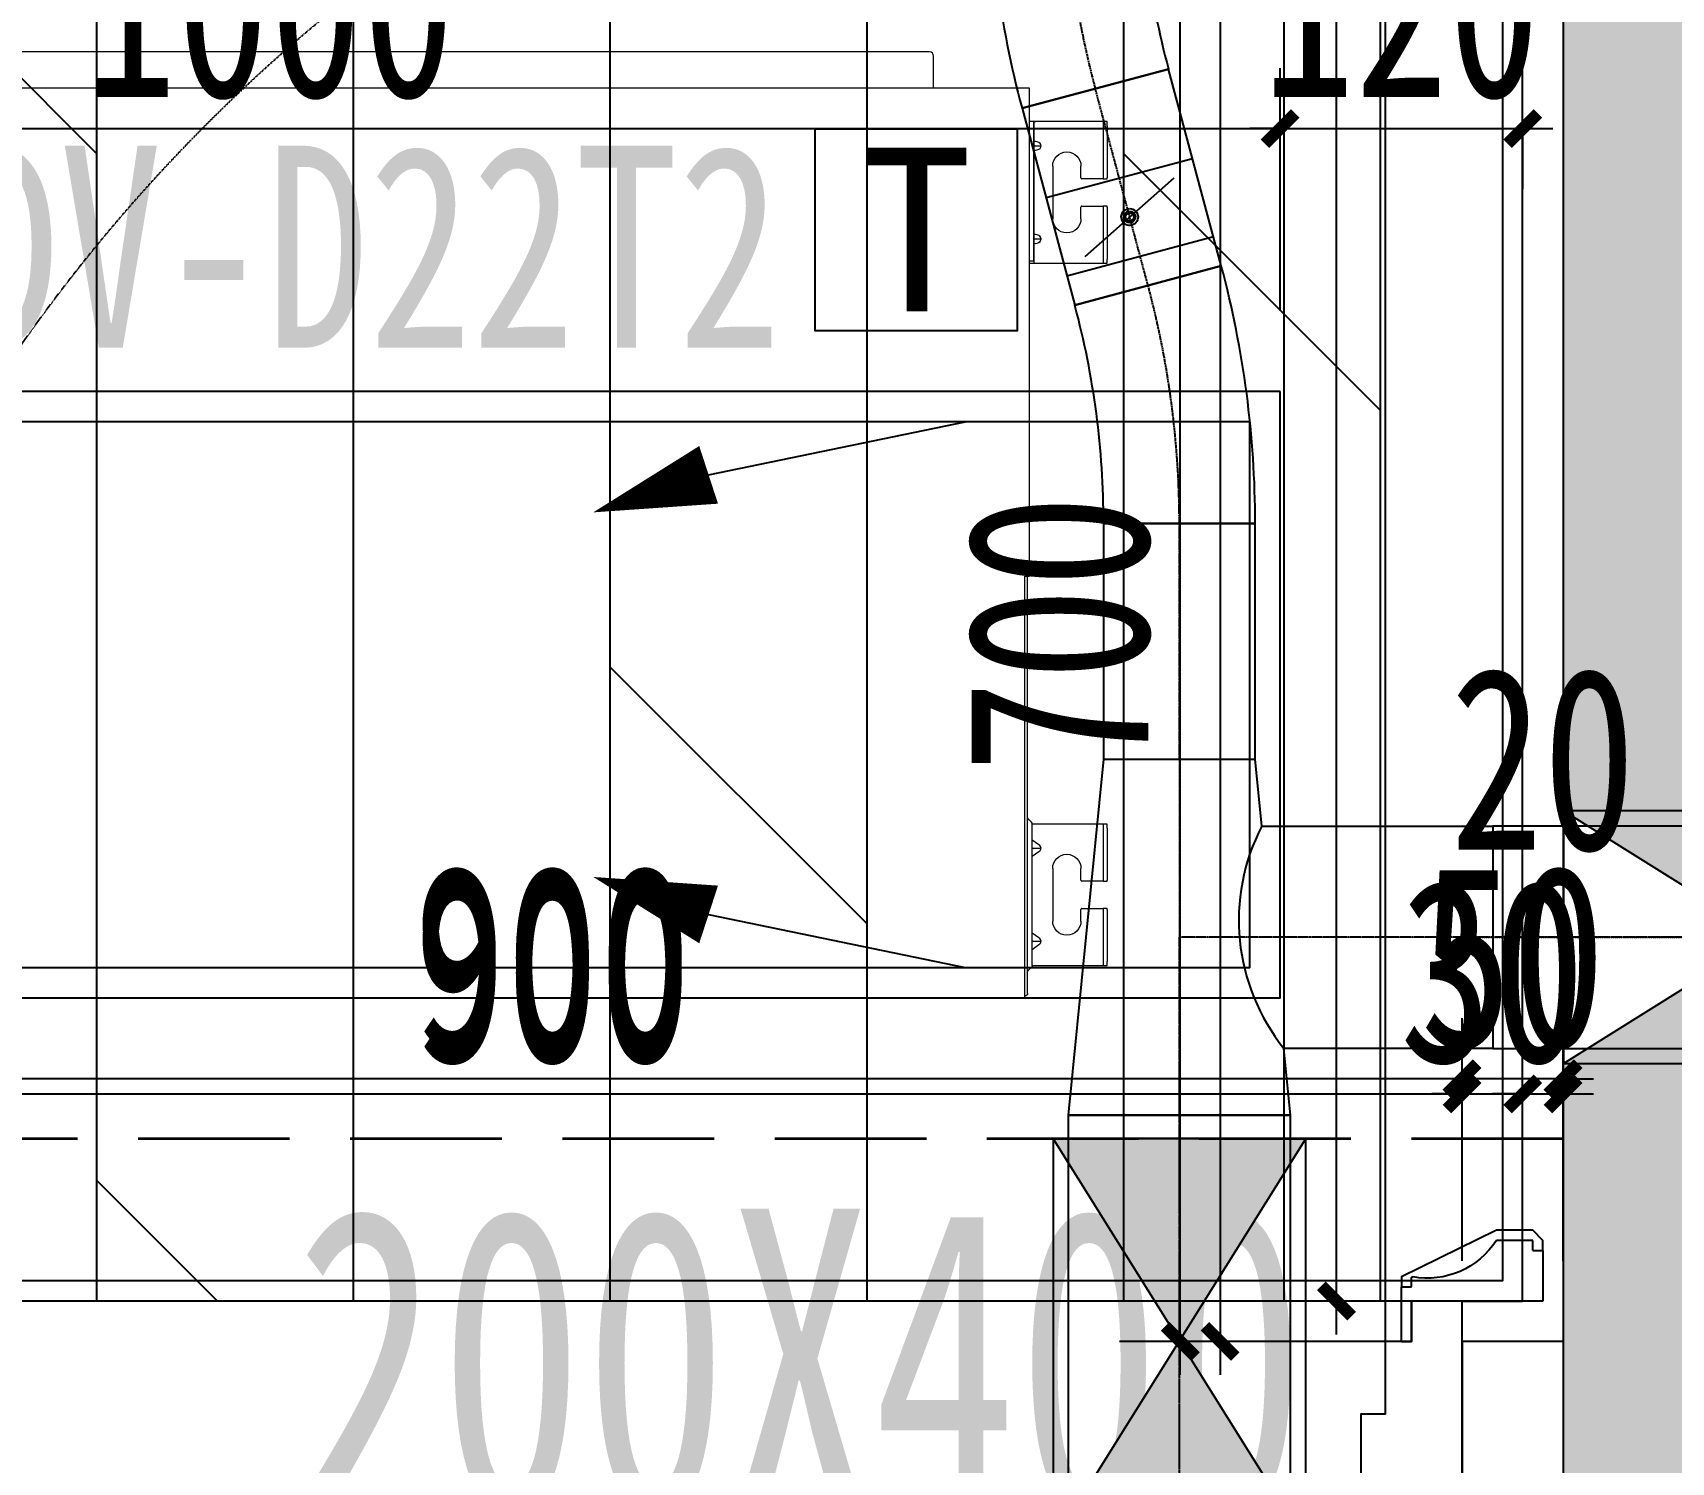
# Model space of a CAD drawing. Header units: millimetres. Extents: x -297 to 39764, y -29258 to 20315.
# Drawn here: x 9620 to 10431, y 12053 to 12760 of the extents above; entities that cross this region are included whole.
import ezdxf
from ezdxf.enums import TextEntityAlignment as Align

# ---------------------------------------------------------------- set-up
doc = ezdxf.new("R2010")
doc.units = ezdxf.units.MM
doc.linetypes.add('DASH', pattern=[0.35, 0.25, -0.1])
doc.linetypes.add('T2-F-XF(Z)$0$CENTER2', pattern=[1.125, 0.75, -0.125, 0.125, -0.125])
doc.layers.get('Defpoints').update_dxf_attribs({"color": 250})
for name, color, linetype in [('.-P建筑梁位', 4, 'Continuous'), ('.P-墙体尺寸标注', 252, 'Continuous'), ('.P-装饰轮廓', 180, 'Continuous'), ('.P-门', 4, 'Continuous'), ('.P-门套', 141, 'Continuous'), ('.PC-天花造型', 163, 'Continuous'), ('.PF-地面轮廓细线', 75, 'Continuous'), ('.P完成面尺寸', 180, 'Continuous'), ('.ZD-插座标注', 252, 'Continuous'), ('.ZD-点位引线', 1, 'Continuous'), ('.ZD-点位标注', 252, 'Continuous'), ('.ZD-空调开关', 212, 'Continuous'), ('.ZT-空调.检修口', 52, 'Continuous'), ('A-Wall', 2, 'Continuous'), ('A-索引', 57, 'Continuous'), ('T2-F-XF(Z)$0$DUCT-新风管端线', 2, 'Continuous'), ('T2-F-XF(Z)$0$DUCT-新风阀门', 7, 'Continuous'), ('T2-F-XF(Z)$0$M-VT-DUCT-CNTR', 252, 'T2-F-XF(Z)$0$CENTER2'), ('T2-F-XF(Z)$0$M-VT-DUCT-FLG', 40, 'Continuous'), ('T2-F-XF(Z)$0$M-VT-DUCT-SAD', 90, 'Continuous'), ('T2-F-XF(Z)$0$M-VT-TG-ARCH', 140, 'Continuous'), ('T2-F-XF(Z)$0$M-VT-TG-STRUC', 140, 'Continuous')]:
    doc.layers.add(name, color=color, linetype=linetype)
doc.layers.add('ACS_DLJ_SBBZ', color=3, linetype='Continuous', lineweight=0)
doc.layers.add('ACS_DLJ_SNJ', color=9, linetype='Continuous', lineweight=0)
doc.styles.add('宋体', font='', dxfattribs={"width": 0.7, "height": 5})
doc.styles.add('文字样式', font='', dxfattribs={"width": 0.75})
doc.styles.get('宋体').set_extended_font_data('SimSun')
doc.styles.get('文字样式').set_extended_font_data('SimSun')
doc.dimstyles.new('西安1-40（内部尺寸）', dxfattribs={"dimscale": 30, "dimtxt": 3, "dimasz": 0.5, "dimexe": 1, "dimexo": 1, "dimgap": 0.5, "dimtad": 1, "dimdec": 0, "dimrnd": 5, "dimtxsty": '文字样式', "dimblk": 'ARCHTICK', "dimcen": 1, "dimdle": 0.55, "dimclrd": 252, "dimclre": 252, "dimclrt": 30, "dimadec": 0, "dimazin": 0, "dimtfac": 1, "dimtdec": 0, "dimtix": 1, "dimtmove": 2, "dimatfit": 3, "dimfxl": 5, "dimfxlon": 1, "dimarcsym": 0})

# ---------------------------------------------------------------- blocks, each defined once
blk = doc.blocks.new('A$C303A7B2C')
at = {"layer": '.P-门套', "ltscale": 300}
for p, q in [((-60, 25), (-65, 25)), ((-65, 25), (-65, 0)), ((-60, 25), (-60, 30)), ((-60, 30), (-42, 30)), ((0, 7), (0, 11.4)), ((-65, 0), (0, 0)), ((5, 7), (0, 7)), ((0, -20), (0, 0)), ((5, -20), (5, 7)), ((5, -20), (0, -20))]:
    blk.add_line(p, q, dxfattribs=at)
for centre, radius, start, end in [((-7.69, 52.05), 40.79, 212.7332, 280.03096), ((-0.5, 11.4), 0.5, 0, 100.03096)]:
    blk.add_arc(centre, radius, start, end, dxfattribs=at)
at = {"layer": 'A-索引', "color": 5}
blk.add_lwpolyline([(-65, 25), (-65, 30), (-60, 35), (-42, 35), (5, 12), (5, 7)], dxfattribs=at)
blk = doc.blocks.new('*U66')
at = {"layer": '.P-门'}
blk.add_lwpolyline([(-88, 0), (-88, -824), (-38, -824), (-38, 0)], close=True, dxfattribs=at)
at = {"layer": '.P-门', "color": 251, "linetype": 'DASH', "ltscale": 0.05}
blk.add_arc((-38, 0), 824, 180, 270, dxfattribs=at)
at = {"layer": '.P-门套', "ltscale": 15}
blk.add_lwpolyline([(-40, 140), (-40, 120), (-35, 120), (-35, 140), (0, 140), (0, 0), (-25, 0), (-25, 20), (-30, 20), (-30, 0), (-38, 0), (-38, 0), (-38, 56), (-50, 56), (-50, 140)], close=True, dxfattribs=at)
at = {"layer": '.P-门套', "linetype": 'ByBlock', "rotation": 180}
blk.add_blockref('A$C303A7B2C', (-25, 0), dxfattribs=at)
blk = doc.blocks.new('海龙工具_201804262317237')
at = {"layer": '.ZT-空调.检修口'}
for p, q in [((767.29, 273.75), (894.26, 300)), ((767.29, 56.25), (894.26, 30))]:
    blk.add_line(p, q, dxfattribs=at)
blk.add_lwpolyline([(1050, 15), (50, 15), (50, 315), (1050, 315)], close=True, dxfattribs=at)
at = {"layer": '.ZT-空调.检修口', "color": 251}
blk.add_lwpolyline([(1035, 30), (65, 30), (65, 300), (1035, 300)], close=True, dxfattribs=at)
at = {"layer": '.ZT-空调.检修口'}
for points in [[(767.29, 273.75, 30, 0, 0), (710.23, 255.2, 0, 0, 0)], [(767.29, 56.25, 30, 0, 0), (710.23, 74.8, 0, 0, 0)]]:
    blk.add_lwpolyline(points, format="xyseb", dxfattribs=at)
blk = doc.blocks.new('_ArchTick')
at = {"color": 0, "linetype": 'ByBlock', "const_width": 0.4}
blk.add_lwpolyline([(-0.5, -0.5), (0.5, 0.5)], dxfattribs=at)
blk = doc.blocks.new('*D288')
at = {"layer": '.ZT-空调.检修口', "color": 252, "linetype": 'ByBlock', "lineweight": -2, "transparency": 16777216}
for p, q in [((9237.51, 12622.55), (9237.51, 12742.55)), ((10237.51, 12622.55), (10237.51, 12742.55)), ((9221.01, 12712.55), (10254.01, 12712.55))]:
    blk.add_line(p, q, dxfattribs=at)
at = {"layer": 'Defpoints', "color": 0, "linetype": 'ByBlock', "transparency": 16777216}
for p in [(10237.51, 12712.55), (9237.51, 12282.51, 0), (10237.51, 12282.51, 0)]:
    blk.add_point(p, dxfattribs=at)
at = {"layer": '.ZT-空调.检修口', "color": 252, "linetype": 'ByBlock', "lineweight": -2, "transparency": 16777216, "xscale": 15, "yscale": 15, "zscale": 15, "rotation": 180}
blk.add_blockref('_ArchTick', (9237.51, 12712.55), dxfattribs=at)
at = {"layer": '.ZT-空调.检修口', "color": 252, "linetype": 'ByBlock', "lineweight": -2, "transparency": 16777216, "xscale": 15, "yscale": 15, "zscale": 15}
blk.add_blockref('_ArchTick', (10237.51, 12712.55), dxfattribs=at)
at = {"layer": '.ZT-空调.检修口', "color": 30, "linetype": 'ByBlock', "transparency": 16777216, "insert": (9737.51, 12772.55), "char_height": 90, "attachment_point": 5, "style": '文字样式'}
blk.add_mtext('1000', dxfattribs=at)
blk = doc.blocks.new('*D289')
at = {"layer": '.ZT-空调.检修口', "color": 252, "linetype": 'ByBlock', "lineweight": -2, "transparency": 16777216}
for p, q in [((10237.51, 12622.55), (10237.51, 12742.55)), ((10237.51, 12712.55), (10222.51, 12712.55)), ((10237.51, 12712.55), (10357.51, 12712.55)), ((10357.51, 12712.55), (10357.51, 12682.55)), ((10357.51, 12712.55), (10372.51, 12712.55))]:
    blk.add_line(p, q, dxfattribs=at)
at = {"layer": 'Defpoints', "color": 0, "linetype": 'ByBlock', "transparency": 16777216}
for p in [(10357.51, 12712.55, 0), (10357.51, 12712.55), (10237.51, 12282.51, 0)]:
    blk.add_point(p, dxfattribs=at)
at = {"layer": '.ZT-空调.检修口', "color": 252, "linetype": 'ByBlock', "lineweight": -2, "transparency": 16777216, "xscale": 15, "yscale": 15, "zscale": 15}
blk.add_blockref('_ArchTick', (10237.51, 12712.55), dxfattribs=at)
at = {"layer": '.ZT-空调.检修口', "color": 252, "linetype": 'ByBlock', "lineweight": -2, "transparency": 16777216, "xscale": 15, "yscale": 15, "zscale": 15, "rotation": 180}
blk.add_blockref('_ArchTick', (10357.51, 12712.55), dxfattribs=at)
at = {"layer": '.ZT-空调.检修口', "color": 30, "linetype": 'ByBlock', "transparency": 16777216, "insert": (10297.51, 12772.55), "char_height": 90, "attachment_point": 5, "style": '文字样式'}
blk.add_mtext('120', dxfattribs=at)
blk = doc.blocks.new('*D366')
at = {"layer": '.P-墙体尺寸标注', "color": 252, "linetype": 'ByBlock', "lineweight": -2, "transparency": 16777216}
for p, q in [((10327.51, 12152.45), (10327.51, 12272.45)), ((10377.51, 12152.45), (10377.51, 12272.45)), ((10327.51, 12242.45), (10312.51, 12242.45)), ((10377.51, 12242.45), (10327.51, 12242.45)), ((10377.51, 12242.45), (10392.51, 12242.45))]:
    blk.add_line(p, q, dxfattribs=at)
at = {"layer": 'Defpoints', "color": 0, "linetype": 'ByBlock', "transparency": 16777216}
for p in [(10327.51, 12242.45), (10327.51, 12112.51, 0), (10377.51, 12112.51, 0)]:
    blk.add_point(p, dxfattribs=at)
at = {"layer": '.P-墙体尺寸标注', "color": 252, "linetype": 'ByBlock', "lineweight": -2, "transparency": 16777216, "xscale": 15, "yscale": 15, "zscale": 15}
blk.add_blockref('_ArchTick', (10327.51, 12242.45), dxfattribs=at)
at = {"layer": '.P-墙体尺寸标注', "color": 252, "linetype": 'ByBlock', "lineweight": -2, "transparency": 16777216, "xscale": 15, "yscale": 15, "zscale": 15, "rotation": 180}
blk.add_blockref('_ArchTick', (10377.51, 12242.45), dxfattribs=at)
at = {"layer": '.P-墙体尺寸标注', "color": 30, "linetype": 'ByBlock', "transparency": 16777216, "insert": (10352.51, 12302.45), "char_height": 90, "attachment_point": 5, "style": '文字样式'}
blk.add_mtext('50', dxfattribs=at)
blk = doc.blocks.new('*D367')
at = {"layer": '.P-墙体尺寸标注', "color": 252, "linetype": 'ByBlock', "lineweight": -2, "transparency": 16777216}
for p, q in [((9427.51, 12152.45), (9427.51, 12272.45)), ((10327.51, 12152.45), (10327.51, 12272.45)), ((10344.01, 12242.45), (9411.01, 12242.45))]:
    blk.add_line(p, q, dxfattribs=at)
at = {"layer": 'Defpoints', "color": 0, "linetype": 'ByBlock', "transparency": 16777216}
for p in [(9427.51, 12242.45), (9427.51, 12112.51, 0), (10327.51, 12112.51, 0)]:
    blk.add_point(p, dxfattribs=at)
at = {"layer": '.P-墙体尺寸标注', "color": 252, "linetype": 'ByBlock', "lineweight": -2, "transparency": 16777216, "xscale": 15, "yscale": 15, "zscale": 15, "rotation": 180}
blk.add_blockref('_ArchTick', (9427.51, 12242.45), dxfattribs=at)
at = {"layer": '.P-墙体尺寸标注', "color": 252, "linetype": 'ByBlock', "lineweight": -2, "transparency": 16777216, "xscale": 15, "yscale": 15, "zscale": 15}
blk.add_blockref('_ArchTick', (10327.51, 12242.45), dxfattribs=at)
at = {"layer": '.P-墙体尺寸标注', "color": 30, "linetype": 'ByBlock', "transparency": 16777216, "insert": (9877.51, 12302.45), "char_height": 90, "attachment_point": 5, "style": '文字样式'}
blk.add_mtext('900', dxfattribs=at)
blk = doc.blocks.new('*D372')
at = {"layer": '.P-墙体尺寸标注', "color": 252, "linetype": 'ByBlock', "lineweight": -2, "transparency": 16777216}
for p, q in [((10207.85, 15329.01), (10207.85, 12096.01)), ((10297.85, 15312.51), (10177.85, 15312.51)), ((10297.85, 12112.51), (10177.85, 12112.51))]:
    blk.add_line(p, q, dxfattribs=at)
at = {"layer": 'Defpoints', "color": 0, "linetype": 'ByBlock', "transparency": 16777216}
for p in [(10377.51, 15312.51, 0), (10207.85, 12112.51), (10377.51, 12112.51, 0)]:
    blk.add_point(p, dxfattribs=at)
at = {"layer": '.P-墙体尺寸标注', "color": 252, "linetype": 'ByBlock', "lineweight": -2, "transparency": 16777216, "xscale": 15, "yscale": 15, "zscale": 15}
for p, rotation in [((10207.85, 15312.51), 90), ((10207.85, 12112.51), 270)]:
    blk.add_blockref('_ArchTick', p, dxfattribs=dict(at, rotation=rotation))
at = {"layer": '.P-墙体尺寸标注', "color": 30, "linetype": 'ByBlock', "transparency": 16777216, "insert": (10147.85, 13712.51), "char_height": 90, "attachment_point": 5, "rotation": 90, "style": '文字样式'}
blk.add_mtext('3200', dxfattribs=at)
blk = doc.blocks.new('A$C57886322')
at = {"layer": '.ZD-点位标注', "color": 6}
blk.add_lwpolyline([(0, 107.46), (100, 107.46), (100, 7.46), (0, 7.46)], close=True, dxfattribs=at)
at = {"linetype": 'ByBlock', "style": '文字样式'}
blk.add_attdef('K', (22.72, 17.13), '', height=81, dxfattribs=at)
blk = doc.blocks.new('*D600')
at = {"layer": '.ZD-插座标注', "color": 252, "linetype": 'ByBlock', "lineweight": -2, "transparency": 16777216}
for p, q in [((10188.12, 12096.01), (10188.12, 12829.01)), ((10278.12, 12812.51), (10158.12, 12812.51)), ((10278.12, 12112.51), (10158.12, 12112.51))]:
    blk.add_line(p, q, dxfattribs=at)
at = {"layer": 'Defpoints', "color": 0, "linetype": 'ByBlock', "transparency": 16777216}
for p in [(10188.12, 12812.51), (10357.51, 12812.51, 0), (10377.51, 12112.51, 0)]:
    blk.add_point(p, dxfattribs=at)
at = {"layer": '.ZD-插座标注', "color": 252, "linetype": 'ByBlock', "lineweight": -2, "transparency": 16777216, "xscale": 15, "yscale": 15, "zscale": 15}
for p, rotation in [((10188.12, 12812.51), 90), ((10188.12, 12112.51), 270)]:
    blk.add_blockref('_ArchTick', p, dxfattribs=dict(at, rotation=rotation))
at = {"layer": '.ZD-插座标注', "color": 30, "linetype": 'ByBlock', "transparency": 16777216, "insert": (10128.12, 12462.51), "char_height": 90, "attachment_point": 5, "rotation": 90, "style": '文字样式'}
blk.add_mtext('700', dxfattribs=at)
blk = doc.blocks.new('*D1237')
at = {"layer": '.P完成面尺寸', "color": 252, "linetype": 'ByBlock', "lineweight": -2, "transparency": 16777216}
for p, q in [((9427.51, 12162.51), (9427.51, 12264.97)), ((10327.51, 12162.51), (10327.51, 12264.97)), ((9411.01, 12234.97), (10344.01, 12234.97))]:
    blk.add_line(p, q, dxfattribs=at)
at = {"layer": 'Defpoints', "color": 0, "linetype": 'ByBlock', "transparency": 16777216}
for p in [(10327.51, 12234.97), (9427.51, 12132.51, 0), (10327.51, 12132.51, 0)]:
    blk.add_point(p, dxfattribs=at)
at = {"layer": '.P完成面尺寸', "color": 252, "linetype": 'ByBlock', "lineweight": -2, "transparency": 16777216, "xscale": 15, "yscale": 15, "zscale": 15, "rotation": 180}
blk.add_blockref('_ArchTick', (9427.51, 12234.97), dxfattribs=at)
at = {"layer": '.P完成面尺寸', "color": 252, "linetype": 'ByBlock', "lineweight": -2, "transparency": 16777216, "xscale": 15, "yscale": 15, "zscale": 15}
blk.add_blockref('_ArchTick', (10327.51, 12234.97), dxfattribs=at)
at = {"layer": '.P完成面尺寸', "color": 30, "linetype": 'ByBlock', "transparency": 16777216, "insert": (9877.51, 12294.97), "char_height": 90, "attachment_point": 5, "style": '文字样式'}
blk.add_mtext('900', dxfattribs=at)
blk = doc.blocks.new('*D1238')
at = {"layer": '.P完成面尺寸', "color": 252, "linetype": 'ByBlock', "lineweight": -2, "transparency": 16777216}
for p, q in [((10327.51, 12162.51), (10327.51, 12264.97)), ((10357.51, 12162.51), (10357.51, 12264.97)), ((10327.51, 12234.97), (10312.51, 12234.97)), ((10327.51, 12234.97), (10357.51, 12234.97)), ((10357.51, 12234.97), (10372.51, 12234.97))]:
    blk.add_line(p, q, dxfattribs=at)
at = {"layer": 'Defpoints', "color": 0, "linetype": 'ByBlock', "transparency": 16777216}
for p in [(10357.51, 12234.97), (10327.51, 12132.51, 0), (10357.51, 12132.51, 0)]:
    blk.add_point(p, dxfattribs=at)
at = {"layer": '.P完成面尺寸', "color": 252, "linetype": 'ByBlock', "lineweight": -2, "transparency": 16777216, "xscale": 15, "yscale": 15, "zscale": 15}
blk.add_blockref('_ArchTick', (10327.51, 12234.97), dxfattribs=at)
at = {"layer": '.P完成面尺寸', "color": 252, "linetype": 'ByBlock', "lineweight": -2, "transparency": 16777216, "xscale": 15, "yscale": 15, "zscale": 15, "rotation": 180}
blk.add_blockref('_ArchTick', (10357.51, 12234.97), dxfattribs=at)
at = {"layer": '.P完成面尺寸', "color": 30, "linetype": 'ByBlock', "transparency": 16777216, "insert": (10342.51, 12294.97), "char_height": 90, "attachment_point": 5, "style": '文字样式'}
blk.add_mtext('30', dxfattribs=at)
blk = doc.blocks.new('*D1239')
at = {"layer": '.P完成面尺寸', "color": 252, "linetype": 'ByBlock', "lineweight": -2, "transparency": 16777216}
for p, q in [((10357.51, 12162.51), (10357.51, 12264.97)), ((10377.51, 12159.97), (10377.51, 12264.97)), ((10357.51, 12234.97), (10342.51, 12234.97)), ((10357.51, 12234.97), (10377.51, 12234.97)), ((10377.51, 12234.97), (10392.51, 12234.97))]:
    blk.add_line(p, q, dxfattribs=at)
at = {"layer": 'Defpoints', "color": 0, "linetype": 'ByBlock', "transparency": 16777216}
for p in [(10377.51, 12234.97), (10357.51, 12132.51, 0), (10377.51, 12129.89, 0)]:
    blk.add_point(p, dxfattribs=at)
at = {"layer": '.P完成面尺寸', "color": 252, "linetype": 'ByBlock', "lineweight": -2, "transparency": 16777216, "xscale": 15, "yscale": 15, "zscale": 15}
blk.add_blockref('_ArchTick', (10357.51, 12234.97), dxfattribs=at)
at = {"layer": '.P完成面尺寸', "color": 252, "linetype": 'ByBlock', "lineweight": -2, "transparency": 16777216, "xscale": 15, "yscale": 15, "zscale": 15, "rotation": 180}
blk.add_blockref('_ArchTick', (10377.51, 12234.97), dxfattribs=at)
at = {"layer": '.P完成面尺寸', "color": 30, "linetype": 'ByBlock', "transparency": 16777216, "insert": (10367.51, 12400.06), "char_height": 90, "attachment_point": 5, "style": '文字样式'}
blk.add_mtext('20', dxfattribs=at)
blk = doc.blocks.new('*D1240')
at = {"layer": '.P完成面尺寸', "color": 252, "linetype": 'ByBlock', "lineweight": -2, "transparency": 16777216}
for p, q in [((10265.44, 12116.01), (10265.44, 15309.01)), ((10327.51, 15292.51), (10235.44, 15292.51)), ((10337.51, 12132.51), (10235.44, 12132.51))]:
    blk.add_line(p, q, dxfattribs=at)
at = {"layer": 'Defpoints', "color": 0, "linetype": 'ByBlock', "transparency": 16777216}
for p in [(10265.44, 15292.51), (10357.51, 15292.51, 0), (10367.51, 12132.51, 0)]:
    blk.add_point(p, dxfattribs=at)
at = {"layer": '.P完成面尺寸', "color": 252, "linetype": 'ByBlock', "lineweight": -2, "transparency": 16777216, "xscale": 15, "yscale": 15, "zscale": 15}
for p, rotation in [((10265.44, 15292.51), 90), ((10265.44, 12132.51), 270)]:
    blk.add_blockref('_ArchTick', p, dxfattribs=dict(at, rotation=rotation))
at = {"layer": '.P完成面尺寸', "color": 30, "linetype": 'ByBlock', "transparency": 16777216, "insert": (10205.44, 13712.51), "char_height": 90, "attachment_point": 5, "rotation": 90, "style": '文字样式'}
blk.add_mtext('3160', dxfattribs=at)
blk = doc.blocks.new('A$C26AB27A8')
at = {"color": 0, "linetype": 'Continuous'}
for p, q in [((39.41, 465.77), (39.41, 259.37)), ((40.71, 467.07), (40.81, 467.07)), ((609.01, 467.97), (40.81, 467.97)), ((40.81, 467.97), (40.81, 466.87)), ((40.81, 466.87), (40.81, 259.37)), ((39.27, 454.65), (37.5, 452.88)), ((2.01, 451.97), (0.01, 451.97)), ((0.01, 451.97), (0.01, 449.97)), ((0.01, 424.22), (0.01, 449.97)), ((2.01, 449.97), (2.01, 451.97)), ((2.51, 451.97), (2.01, 451.97)), ((2.01, 424.22), (2.01, 449.97)), ((37.11, 451.97), (2.51, 451.97)), ((37.11, 451.96), (37.11, 381.98)), ((37.11, 439.99), (32.91, 439.99)), ((37.11, 443.98), (33.85, 441.66)), ((33.85, 438.32), (37.11, 436.01)), ((13.01, 429.97), (13.01, 424.22)), ((27.01, 403.97), (27.01, 429.97)), ((0.01, 424.22), (0.01, 423.72)), ((0.01, 423.72), (2.01, 423.72)), ((2.01, 423.72), (2.01, 424.22)), ((2.51, 423.72), (2.01, 423.72)), ((12.51, 423.72), (2.51, 423.72)), ((2.01, 410.22), (0.01, 410.22)), ((0.01, 410.22), (0.01, 409.72)), ((0.01, 383.97), (0.01, 409.72)), ((2.01, 409.72), (2.01, 410.22)), ((2.01, 410.22), (2.51, 410.22)), ((2.01, 383.97), (2.01, 409.72)), ((2.51, 410.22), (12.51, 410.22)), ((13.01, 409.72), (13.01, 403.97)), ((37.11, 397.95), (33.85, 395.64)), ((37.11, 393.97), (32.91, 393.97)), ((33.85, 392.29), (37.11, 389.98)), ((0.01, 383.97), (0.01, 381.97)), ((0.01, 381.97), (2.01, 381.97)), ((2.01, 381.97), (2.01, 383.97)), ((2.01, 381.97), (2.51, 381.97)), ((2.51, 381.97), (37.11, 381.97)), ((37.5, 381.06), (39.27, 379.28)), ((38.41, 259.37), (38.41, 17.97)), ((40.81, 259.37), (38.41, 259.37)), ((2, 104.47), (0, 104.47)), ((0, 104.47), (0, 102.47)), ((0, 76.72), (0, 102.47)), ((2, 102.47), (2, 104.47)), ((2.5, 104.47), (2, 104.47)), ((2, 76.72), (2, 102.47)), ((38.41, 104.47), (2.5, 104.47)), ((36.41, 34.46), (36.41, 104.42)), ((36.41, 103.42), (38.41, 103.42)), ((36.41, 103.42), (36.41, 34.46)), ((34.11, 92.5), (32.9, 92.5)), ((36.41, 92.5), (32.9, 92.5)), ((34.11, 92.5), (32.9, 92.5)), ((34.11, 94.37), (33.83, 94.17)), ((33.83, 90.82), (34.11, 90.62)), ((13, 82.47), (13, 76.72)), ((27, 56.47), (27, 82.47)), ((0, 76.72), (0, 76.22)), ((0, 76.22), (2, 76.22)), ((2, 76.22), (2, 76.72)), ((2.5, 76.22), (2, 76.22)), ((12.5, 76.22), (2.5, 76.22)), ((2, 62.72), (0, 62.72)), ((0, 62.72), (0, 62.22)), ((0, 36.47), (0, 62.22)), ((2, 62.22), (2, 62.72)), ((2, 62.72), (2.5, 62.72)), ((2, 36.47), (2, 62.22)), ((2.5, 62.72), (12.5, 62.72)), ((13, 62.22), (13, 56.47)), ((34.11, 46.47), (32.9, 46.47)), ((36.41, 46.47), (32.9, 46.47)), ((0, 36.47), (0, 34.47)), ((0, 34.47), (2, 34.47)), ((2, 34.47), (2, 36.47)), ((2, 34.47), (2.5, 34.47)), ((2.5, 34.47), (38.41, 34.47)), ((35.37, 34.48), (36.41, 34.48)), ((36.41, 34.48), (36.41, 34.48)), ((38.41, 17.97), (738.41, 17.97)), ((85.91, 17.97), (85.91, 2)), ((87.91, 0), (591.91, 0))]:
    blk.add_line(p, q, dxfattribs=at)
at = {"color": 0, "linetype": 'Continuous', "extrusion": (0, 0, -1)}
for centre, radius, start, end in [((-40.71, 465.77), 1.3, 0, 90), ((-38.41, 451.96), 1.3, 0, 45), ((-20.01, 429.97), 7, 0, 180), ((-20.01, 403.97), 7, 180, 0), ((-38.91, 378.93), 0.5, 135, 180), ((-20, 82.47), 7, 0, 180), ((-20, 56.47), 7, 180, 0)]:
    blk.add_arc(centre, radius, start, end, dxfattribs=at)
at = {"color": 0, "linetype": 'Continuous'}
for centre, radius, start, end in [((38.91, 455.01), 0.5, 315, 0), ((12.51, 424.22), 0.5, 270, 0), ((12.51, 409.72), 0.5, 0, 90), ((38.41, 381.98), 1.3, 180, 225), ((12.5, 76.72), 0.5, 270, 0), ((12.5, 62.22), 0.5, 0, 90), ((87.91, 2), 2, 180, 270)]:
    blk.add_arc(centre, radius, start, end, dxfattribs=at)
for centre, major_axis, start_param, end_param in [((35.88, 439.99), (3.11, 0), 2.281301, 4.001884), ((35.88, 393.97), (-3.11, 0), -0.860291, 0.860291), ((35.86, 92.5), (3.11, 0), 1.393077, 4.88951), ((35.86, 92.5), (-3.11, 0), -0.860291, 0.860291), ((35.86, 46.47), (3.11, 0), 1.393077, 4.88951)]:
    blk.add_ellipse(centre, major_axis=major_axis, ratio=0.707107, start_param=start_param, end_param=end_param, dxfattribs=at)
at = {"color": 0, "linetype": 'Continuous', "extrusion": (0, 0, -1)}
blk.add_ellipse((38.91, 381.48), major_axis=(-0.37, 2.2), ratio=0.07528, start_param=2.200007, end_param=3.247204, dxfattribs=at)
blk = doc.blocks.new('T2-F-XF(Z)$0$A$C2E0121EE')
at = {"layer": 'T2-F-XF(Z)$0$DUCT-新风管端线'}
for p, q in [((-37.5, 20), (37.5, 20)), ((-37.5, -20), (37.5, -20))]:
    blk.add_line(p, q, dxfattribs=at)
at = {"layer": 'T2-F-XF(Z)$0$DUCT-新风阀门'}
for p, q in [((-26.25, -13.12), (26.25, 13.12)), ((-4.15, -0.2), (-4.11, 0.59)), ((-4.11, 0.59), (-3.93, 1.36)), ((-3.93, 1.36), (-3.6, 2.08)), ((-3.6, 2.08), (-3.14, 2.72)), ((-3.14, 2.72), (-2.57, 3.27)), ((-2.81, 0), (-2.76, 0.55)), ((-2.76, -0.55), (-2.81, 0)), ((-2.76, 0.55), (-2.6, 1.08)), ((-2.6, 1.08), (-2.34, 1.56)), ((-2.57, 3.27), (-1.9, 3.69)), ((-2.34, 1.56), (-1.99, 1.99)), ((-2.01, 0), (-1.97, 0.39)), ((-1.97, -0.39), (-2.01, 0)), ((-1.99, 1.99), (-1.56, 2.34)), ((-1.97, 0.39), (-1.86, 0.77)), ((-1.9, 3.69), (-1.17, 3.99)), ((-1.86, 0.77), (-1.67, 1.12)), ((-1.67, 1.12), (-1.42, 1.42)), ((-1.56, 2.34), (-1.08, 2.6)), ((-1.42, 1.42), (-1.12, 1.67)), ((-1.17, 3.99), (-0.39, 4.14)), ((-1.12, 1.67), (-0.77, 1.86)), ((-1.08, 2.6), (-0.55, 2.76)), ((-0.77, 1.86), (-0.39, 1.97)), ((-0.55, 2.76), (0, 2.81)), ((-0.39, 4.14), (0.39, 4.14)), ((-0.39, 1.97), (0, 2.01)), ((0, 2.81), (0.55, 2.76)), ((0, 2.01), (0.39, 1.97)), ((0.39, 4.14), (1.17, 3.99)), ((0.39, 1.97), (0.77, 1.86)), ((0.55, 2.76), (1.08, 2.6)), ((0.77, 1.86), (1.12, 1.67)), ((1.08, 2.6), (1.56, 2.34)), ((1.12, 1.67), (1.42, 1.42)), ((1.17, 3.99), (1.9, 3.69)), ((1.42, 1.42), (1.67, 1.12)), ((1.56, 2.34), (1.99, 1.99)), ((1.67, 1.12), (1.86, 0.77)), ((1.86, 0.77), (1.97, 0.39)), ((1.9, 3.69), (2.57, 3.27)), ((1.97, 0.39), (2.01, 0)), ((1.99, 1.99), (2.34, 1.56)), ((2.34, 1.56), (2.6, 1.08)), ((2.57, 3.27), (3.14, 2.72)), ((2.6, 1.08), (2.76, 0.55)), ((2.76, 0.55), (2.81, 0)), ((3.14, 2.72), (3.6, 2.08)), ((3.6, 2.08), (3.93, 1.36)), ((3.93, 1.36), (4.11, 0.59)), ((4.11, 0.59), (4.15, -0.2)), ((-4.04, -0.98), (-4.15, -0.2)), ((-3.78, -1.73), (-4.04, -0.98)), ((-3.38, -2.41), (-3.78, -1.73)), ((-2.87, -3.01), (-3.38, -2.41)), ((-2.25, -3.5), (-2.87, -3.01)), ((-2.6, -1.08), (-2.76, -0.55)), ((-2.34, -1.56), (-2.6, -1.08)), ((-1.99, -1.99), (-2.34, -1.56)), ((-1.54, -3.86), (-2.25, -3.5)), ((-1.56, -2.34), (-1.99, -1.99)), ((-1.86, -0.77), (-1.97, -0.39)), ((-1.67, -1.12), (-1.86, -0.77)), ((-1.42, -1.42), (-1.67, -1.12)), ((-1.08, -2.6), (-1.56, -2.34)), ((-0.79, -4.08), (-1.54, -3.86)), ((-1.12, -1.67), (-1.42, -1.42)), ((-0.77, -1.86), (-1.12, -1.67)), ((-0.55, -2.76), (-1.08, -2.6)), ((0, -4.15), (-0.79, -4.08)), ((-0.39, -1.97), (-0.77, -1.86)), ((0, -2.81), (-0.55, -2.76)), ((0, -2.01), (-0.39, -1.97)), ((0.39, -1.97), (0, -2.01)), ((0.55, -2.76), (0, -2.81)), ((0.79, -4.08), (0, -4.15)), ((0.77, -1.86), (0.39, -1.97)), ((1.08, -2.6), (0.55, -2.76)), ((1.12, -1.67), (0.77, -1.86)), ((1.54, -3.86), (0.79, -4.08)), ((1.56, -2.34), (1.08, -2.6)), ((1.42, -1.42), (1.12, -1.67)), ((1.67, -1.12), (1.42, -1.42)), ((2.25, -3.5), (1.54, -3.86)), ((1.99, -1.99), (1.56, -2.34)), ((1.86, -0.77), (1.67, -1.12)), ((1.97, -0.39), (1.86, -0.77)), ((2.01, 0), (1.97, -0.39)), ((2.34, -1.56), (1.99, -1.99)), ((2.87, -3.01), (2.25, -3.5)), ((2.6, -1.08), (2.34, -1.56)), ((2.76, -0.55), (2.6, -1.08)), ((2.81, 0), (2.76, -0.55)), ((3.38, -2.41), (2.87, -3.01)), ((3.78, -1.73), (3.38, -2.41)), ((4.04, -0.98), (3.78, -1.73)), ((4.15, -0.2), (4.04, -0.98))]:
    blk.add_line(p, q, dxfattribs=at)
blk = doc.blocks.new('海龍01290000')
at = {"layer": 'T2-F-XF(Z)$0$M-VT-TG-STRUC'}
h = blk.add_hatch(color=250, dxfattribs=at)
h.dxf.hatch_style = 1
h.paths.add_polyline_path([(-2953.98, -3588.56), (-2753.98, -3463.56), (-2753.98, -3588.56), (-2953.98, -3463.56)])
h = blk.add_hatch(color=250, dxfattribs=at)
h.dxf.hatch_style = 1
h.paths.add_polyline_path([(-3081.48, -3825.69), (-3206.48, -3625.69), (-3081.48, -3625.69), (-3206.48, -3825.69)])
at = {"layer": 'T2-F-XF(Z)$0$M-VT-DUCT-CNTR', "color": 250}
for p, q in [((-3185.58, -3106.22, 0), (-3185.61, -3106.12, 0)), ((-3159.48, -3203.64, 0), (-3185.58, -3106.22, 0)), ((-3159.45, -3203.74, 0), (-3159.48, -3203.64, 0)), ((-3143.98, -3321.35, 0), (-3143.98, -3321.25, 0)), ((-3143.98, -3438.06, 0), (-3143.98, -3321.35, 0)), ((-3143.98, -3438.06, 0), (-3143.98, -3526.06, 0)), ((-2988.98, -3526.06, 0), (-3143.98, -3526.06, 0)), ((-3143.98, -3614.06, 0), (-3143.98, -3526.06, 0)), ((-2041.98, -3526.06, 0), (-2988.98, -3526.06, 0)), ((-3143.98, -3875.69, 0), (-3143.98, -3614.06, 0))]:
    blk.add_line(p, q, dxfattribs=at)
for centre, start, end in [((-2747.05, -2988.61, 0), 180, 195), ((-3598.01, -3321.25, 0), 0, 15)]:
    blk.add_arc(centre, 454.03, start, end, dxfattribs=at)
at = {"layer": 'T2-F-XF(Z)$0$M-VT-DUCT-FLG', "color": 250}
for p, q in [((-3149.36, -3096.51, 0), (-3221.8, -3115.93, 0)), ((-3221.8, -3115.93, 0), (-3149.36, -3096.51, 0)), ((-3195.7, -3213.35, 0), (-3123.26, -3193.94, 0)), ((-3123.26, -3193.94, 0), (-3195.7, -3213.35, 0)), ((-3181.48, -3321.35, 0), (-3180.39, -3321.35, 0)), ((-3106.48, -3321.35, 0), (-3181.48, -3321.35, 0)), ((-3180.39, -3321.35, 0), (-3177.19, -3321.35, 0)), ((-3177.19, -3321.35, 0), (-3172.05, -3321.35, 0)), ((-3172.05, -3321.35, 0), (-3165.28, -3321.35, 0)), ((-3165.28, -3321.35, 0), (-3157.28, -3321.35, 0)), ((-3157.28, -3321.35, 0), (-3148.5, -3321.35, 0)), ((-3148.5, -3321.35, 0), (-3139.46, -3321.35, 0)), ((-3139.46, -3321.35, 0), (-3130.68, -3321.35, 0)), ((-3130.68, -3321.35, 0), (-3122.68, -3321.35, 0)), ((-3122.68, -3321.35, 0), (-3115.91, -3321.35, 0)), ((-3115.91, -3321.35, 0), (-3110.78, -3321.35, 0)), ((-3110.78, -3321.35, 0), (-3107.57, -3321.35, 0)), ((-3107.57, -3321.35, 0), (-3106.48, -3321.35, 0)), ((-3181.48, -3438.06, 0), (-3180.39, -3438.06, 0)), ((-3181.48, -3438.06, 0), (-3180.39, -3438.06, 0)), ((-3181.48, -3438.06, 0), (-3106.48, -3438.06, 0)), ((-3180.39, -3438.06, 0), (-3177.19, -3438.06, 0)), ((-3180.39, -3438.06, 0), (-3177.19, -3438.06, 0)), ((-3177.19, -3438.06, 0), (-3172.05, -3438.06, 0)), ((-3177.19, -3438.06, 0), (-3172.05, -3438.06, 0)), ((-3172.05, -3438.06, 0), (-3165.28, -3438.06, 0)), ((-3172.05, -3438.06, 0), (-3165.28, -3438.06, 0)), ((-3165.28, -3438.06, 0), (-3157.28, -3438.06, 0)), ((-3165.28, -3438.06, 0), (-3157.28, -3438.06, 0)), ((-3157.28, -3438.06, 0), (-3148.5, -3438.06, 0)), ((-3157.28, -3438.06, 0), (-3148.5, -3438.06, 0)), ((-3148.5, -3438.06, 0), (-3139.46, -3438.06, 0)), ((-3148.5, -3438.06, 0), (-3139.46, -3438.06, 0)), ((-3139.46, -3438.06, 0), (-3130.68, -3438.06, 0)), ((-3139.46, -3438.06, 0), (-3130.68, -3438.06, 0)), ((-3130.68, -3438.06, 0), (-3122.68, -3438.06, 0)), ((-3130.68, -3438.06, 0), (-3122.68, -3438.06, 0)), ((-3122.68, -3438.06, 0), (-3115.91, -3438.06, 0)), ((-3122.68, -3438.06, 0), (-3115.91, -3438.06, 0)), ((-3115.91, -3438.06, 0), (-3110.78, -3438.06, 0)), ((-3115.91, -3438.06, 0), (-3110.78, -3438.06, 0)), ((-3110.78, -3438.06, 0), (-3107.57, -3438.06, 0)), ((-3110.78, -3438.06, 0), (-3107.57, -3438.06, 0)), ((-3107.57, -3438.06, 0), (-3106.48, -3438.06, 0)), ((-3107.57, -3438.06, 0), (-3106.48, -3438.06, 0)), ((-2988.98, -3471.06, 0), (-2988.98, -3581.06, 0)), ((-2988.98, -3471.06, 0), (-2988.98, -3581.06, 0)), ((-3197.38, -3614.06, 0), (-3198.98, -3614.06, 0)), ((-3198.98, -3614.06, 0), (-3197.38, -3614.06, 0)), ((-3088.98, -3614.06, 0), (-3198.98, -3614.06, 0)), ((-3192.68, -3614.06, 0), (-3197.38, -3614.06, 0)), ((-3197.38, -3614.06, 0), (-3192.68, -3614.06, 0)), ((-3185.15, -3614.06, 0), (-3192.68, -3614.06, 0)), ((-3192.68, -3614.06, 0), (-3185.15, -3614.06, 0)), ((-3175.23, -3614.06, 0), (-3185.15, -3614.06, 0)), ((-3185.15, -3614.06, 0), (-3175.23, -3614.06, 0)), ((-3163.48, -3614.06, 0), (-3175.23, -3614.06, 0)), ((-3175.23, -3614.06, 0), (-3163.48, -3614.06, 0)), ((-3150.61, -3614.06, 0), (-3163.48, -3614.06, 0)), ((-3163.48, -3614.06, 0), (-3150.61, -3614.06, 0)), ((-3137.35, -3614.06, 0), (-3150.61, -3614.06, 0)), ((-3150.61, -3614.06, 0), (-3137.35, -3614.06, 0)), ((-3124.48, -3614.06, 0), (-3137.35, -3614.06, 0)), ((-3137.35, -3614.06, 0), (-3124.48, -3614.06, 0)), ((-3112.74, -3614.06, 0), (-3124.48, -3614.06, 0)), ((-3124.48, -3614.06, 0), (-3112.74, -3614.06, 0)), ((-3102.81, -3614.06, 0), (-3112.74, -3614.06, 0)), ((-3112.74, -3614.06, 0), (-3102.81, -3614.06, 0)), ((-3095.28, -3614.06, 0), (-3102.81, -3614.06, 0)), ((-3102.81, -3614.06, 0), (-3095.28, -3614.06, 0)), ((-3090.58, -3614.06, 0), (-3095.28, -3614.06, 0)), ((-3095.28, -3614.06, 0), (-3090.58, -3614.06, 0)), ((-3088.98, -3614.06, 0), (-3090.58, -3614.06, 0)), ((-3090.58, -3614.06, 0), (-3088.98, -3614.06, 0))]:
    blk.add_line(p, q, dxfattribs=at)
at = {"layer": 'T2-F-XF(Z)$0$M-VT-DUCT-SAD', "color": 250}
for p, q in [((-3149.39, -3096.42, 0), (-3149.36, -3096.51, 0)), ((-3123.26, -3193.94, 0), (-3149.36, -3096.51, 0)), ((-3221.8, -3115.93, 0), (-3221.83, -3115.83, 0)), ((-3221.8, -3115.93, 0), (-3195.7, -3213.35, 0)), ((-3123.23, -3194.03, 0), (-3123.26, -3193.94, 0)), ((-3195.7, -3213.35, 0), (-3195.67, -3213.44, 0)), ((-3181.48, -3321.25, 0), (-3181.48, -3321.35, 0)), ((-3181.48, -3321.35, 0), (-3181.48, -3438.06, 0)), ((-3106.48, -3321.35, 0), (-3106.48, -3321.25, 0)), ((-3106.48, -3438.06, 0), (-3106.48, -3321.35, 0)), ((-3181.48, -3438.06, 0), (-3198.98, -3614.06, 0)), ((-3103.2, -3471.06, 0), (-3106.48, -3438.06, 0)), ((-3103.2, -3471.06, 0), (-2988.98, -3471.06, 0)), ((-2041.98, -3471.06, 0), (-2988.98, -3471.06, 0)), ((-3088.98, -3614.06, 0), (-3092.26, -3581.06, 0)), ((-2988.98, -3581.06, 0), (-3092.26, -3581.06, 0)), ((-2988.98, -3581.06, 0), (-2041.98, -3581.06, 0)), ((-3198.98, -3614.06, 0), (-3198.98, -3875.69, 0)), ((-3088.98, -3875.69, 0), (-3088.98, -3614.06, 0))]:
    blk.add_line(p, q, dxfattribs=at)
for centre, radius, start, end in [((-2747.05, -2988.61, 0), 491.53, 180, 195), ((-2747.05, -2988.61, 0), 416.53, 180, 195), ((-3598.01, -3321.25, 0), 491.53, 0, 15), ((-3598.01, -3321.25, 0), 416.53, 0, 15), ((-3013.41, -3517.68, 0), 101.17, 152.56379, 218.79293)]:
    blk.add_arc(centre, radius, start, end, dxfattribs=at)
at = {"layer": 'T2-F-XF(Z)$0$M-VT-TG-ARCH', "color": 250, "linetype": 'T2-F-XF(Z)$0$CENTER2', "ltscale": 0.1}
for p, q in [((-3003.98, -3526.06, 0), (-2703.98, -3526.06, 0)), ((-3143.98, -3875.69, 0), (-3143.98, -3575.69, 0))]:
    blk.add_line(p, q, dxfattribs=at)
at = {"layer": 'T2-F-XF(Z)$0$M-VT-TG-STRUC', "color": 250, "elevation": 0}
for points in [[(-2953.98, -3588.56), (-2753.98, -3588.56), (-2753.98, -3463.56), (-2953.98, -3463.56)], [(-3081.48, -3825.69), (-3081.48, -3625.69), (-3206.48, -3625.69), (-3206.48, -3825.69)]]:
    blk.add_lwpolyline(points, close=True, dxfattribs=at)
for points in [[(-2953.98, -3588.56), (-2753.98, -3463.56), (-2753.98, -3588.56), (-2953.98, -3463.56), (-2953.98, -3588.56)], [(-3081.48, -3825.69), (-3206.48, -3625.69), (-3081.48, -3625.69), (-3206.48, -3825.69), (-3081.48, -3825.69)]]:
    blk.add_lwpolyline(points, dxfattribs=at)
at = {"layer": 'ACS_DLJ_SNJ', "color": 250, "rotation": 180}
blk.add_blockref('A$C26AB27A8', (-3179.65, -3088.09, 0), dxfattribs=at)
at = {"layer": 'T2-F-XF(Z)$0$M-VT-TG-STRUC', "color": 250, "rotation": 14.99999997906471}
blk.add_blockref('T2-F-XF(Z)$0$A$C2E0121EE', (-3168.56, -3169.74, 0), dxfattribs=at)
at = {"layer": 'ACS_DLJ_SBBZ', "color": 250, "style": '文字样式', "width": 0.75}
blk.add_text('MDV-D22T2', height=100, dxfattribs=at).set_placement((-3570.57, -3184.44), align=Align.MIDDLE_CENTER)

msp = doc.modelspace()

# ---------------------------------------------------------------- hatches: boundary and pattern name
at = {"layer": '.PF-地面轮廓细线', "linetype": 'ByBlock'}
h = msp.add_hatch(dxfattribs=at)
h.set_pattern_fill('DOLMIT', color=250, scale=20, angle=90, style=0)
h.paths.add_polyline_path([(10357.51, 15292.51), (9667.51, 15292.51), (9667.51, 15272.51), (8087.51, 15272.51), (7497.51, 15292.51), (7497.51, 12132.51), (9387.51, 12132.51), (9387.51, 12157.51), (9387.51, 12167.51), (9410.51, 12167.51), (9467.72, 12139.51), (9465.51, 12139.51), (9465.51, 12132.51), (10289.51, 12132.51), (10297.51, 12136.81), (10297.51, 12145.8, 0.510238), (10350.98, 12184.56)])
at = {"layer": 'A-Wall'}
h = msp.add_hatch(dxfattribs=at)
h.set_pattern_fill('钢筋混凝土', color=250, scale=15, pattern_type=2)
h.set_pattern_definition([(45, (-33760.5, -137482.89), (-26.516504, 26.516504), []), (50, (-33760.5, -137482.89), (107.589027, -9.41282), [11.25, -123.75]), (355, (-33760.5, -137482.89), (-20.8127, 112.82882), [9, -99]), (100.4514, (-33751.54, -137483.67), (86.77641, 103.41593), [9.56103, -105.17132]), (46.1842, (-33760.5, -137452.89), (160.08616, -24.82785), [16.875, -185.625]), (96.6356, (-33747.16, -137454.96), (140.1994, 146.11768), [14.34154, -157.75695]), (351.1842, (-33760.5, -137452.89), (140.1993, 146.11779), [13.5, -148.5]), (21, (-33745.5, -137460.39), (89.53606, -60.392834), [11.25, -123.75]), (326, (-33745.5, -137460.39), (36.4973, 108.77251), [9, -99]), (71.4514, (-33738.04, -137465.42), (126.033394, 48.379575), [9.56103, -105.17132]), (37.5, (-33760.5, -137482.89), (1.823978, 49.934078), [0, -97.8, 0, -100.5, 0, -99.375]), (7.5, (-33760.5, -137482.89), (39.46043, 59.161757), [0, -57.3, 0, -95.55, 0, -37.875]), (327.5, (-33793.95, -137482.89), (80.073365, -3.383231), [0, -37.5, 0, -117, 0, -155.25]), (317.5, (-33808.95, -137482.89), (87.477925, 15.015747), [0, -48.75, 0, -77.7, 0, -110.25])])
h.paths.add_polyline_path([(11177.51, 14312.51), (10577.51, 14312.51), (10577.51, 12012.51), (10377.51, 12012.51), (10377.51, 15312.51), (9677.51, 15312.51), (9677.51, 15512.51), (10577.51, 15512.51), (10577.51, 14512.51), (11177.51, 14512.51)])

# ---------------------------------------------------------------- linework, layer by layer
at = {"layer": '.-P建筑梁位', "color": 4, "linetype": 'DASH', "ltscale": 300}
msp.add_line((10377.51, 12212.87, 0), (7477.51, 12212.87, 0), dxfattribs=at)
at = {"layer": '.-P建筑梁位', "color": 4, "linetype": 'DASH', "ltscale": 300, "elevation": 0}
msp.add_lwpolyline([(7477.51, 15312.51), (10377.51, 15312.51), (10377.51, 12212.51), (7477.51, 12212.51)], close=True, dxfattribs=at)
at = {"layer": '.P-装饰轮廓', "elevation": 0}
msp.add_lwpolyline([(10327.51, 12132.51), (10357.51, 12132.51), (10357.51, 15292.51), (9627.51, 15292.51)], dxfattribs=at)
at = {"layer": '.PC-天花造型', "color": 8}
msp.add_line((10289.51, 12132.51, 0), (9465.51, 12132.51, 0), dxfattribs=at)
at = {"layer": '.PC-天花造型', "elevation": 0}
msp.add_lwpolyline([(10187.51, 15282.51), (10347.51, 15282.51), (10347.51, 12142.51), (7507.51, 12142.51), (7507.51, 12882.51)], dxfattribs=at)
at = {"layer": '.PF-地面轮廓细线', "color": 8, "linetype": 'ByBlock'}
msp.add_line((10289.51, 12132.51, 0), (9465.51, 12132.51, 0), dxfattribs=at)
at = {"layer": '.ZD-点位引线', "color": 10, "elevation": 0}
msp.add_lwpolyline([(10357.51, 12812.51, 0, 25, 0), (10257.51, 12812.51, 0, 0, 0), (10057.51, 12812.51, 0, 0, 0), (10057.51, 12712.51, 0, 0, 0)], format="xyseb", dxfattribs=at)
at = {"layer": 'A-Wall', "color": 7}
msp.add_line((10377.51, 12112.51, 0), (10377.51, 12012.51, 0), dxfattribs=at)
at = {"layer": 'A-Wall', "color": 7, "elevation": 0}
for points in [[(10377.51, 12812.51), (10377.51, 12112.51)], [(10377.51, 12112.51), (10327.51, 12112.51), (10327.51, 12012.51), (10627.51, 12012.51)]]:
    msp.add_lwpolyline(points, dxfattribs=at)

# ---------------------------------------------------------------- block references
at = {"layer": '.P-门套', "xscale": -1, "rotation": 180}
msp.add_blockref('*U66', (10327.51, 12132.51, 0), dxfattribs=at)
at = {"layer": '.ZD-空调开关'}
msp.add_blockref('A$C57886322', (10007.51, 12605.04, 0), dxfattribs=at).add_auto_attribs({'K': 'T'})
at = {"layer": '.ZT-空调.检修口'}
msp.add_blockref('海龍01290000', (13331.66, 15838.57, 0), dxfattribs=at)
at = {"xscale": -1, "rotation": 180}
msp.add_blockref('海龙工具_201804262317237', (9187.51, 12597.51, 0), dxfattribs=at)

# ---------------------------------------------------------------- texts
at = {"layer": '.-P建筑梁位', "color": 250, "linetype": 'DASH', "ltscale": 300, "style": '宋体', "width": 0.7}
msp.add_text('200X400', height=150, dxfattribs=at).set_placement((9750.18, 12028.15, 0))

# ---------------------------------------------------------------- dimensions: what is measured, and where the dimension line sits
at = {"layer": '.P-墙体尺寸标注', "color": 1, "linetype": 'ByBlock'}
dim = msp.add_linear_dim(base=(10207.85, 12112.51), p1=(10377.51, 15312.51, 0), p2=(10377.51, 12112.51, 0), angle=90, dimstyle='西安1-40（内部尺寸）', override={"dimfxl": 3}, dxfattribs=at)
dim.commit()
dim.dimension.update_dxf_attribs({"geometry": '*D372', "text_midpoint": (10147.85, 13712.51)})
for base, p1, p2, picture, middle in [((9427.51, 12242.45), (10327.51, 12112.51, 0), (9427.51, 12112.51, 0), '*D367', (9877.51, 12302.45)), ((10327.51, 12242.45), (10377.51, 12112.51, 0), (10327.51, 12112.51, 0), '*D366', (10352.51, 12302.45))]:
    dim = msp.add_linear_dim(base=base, p1=p1, p2=p2, dimstyle='西安1-40（内部尺寸）', override={"dimfxl": 3}, dxfattribs=at)
    dim.commit()
    dim.dimension.update_dxf_attribs({"geometry": picture, "text_midpoint": middle})
at = {"layer": '.P完成面尺寸', "color": 1, "linetype": 'ByBlock'}
dim = msp.add_linear_dim(base=(10265.44, 15292.51), p1=(10367.51, 12132.51, 0), p2=(10357.51, 15292.51, 0), angle=90, dimstyle='西安1-40（内部尺寸）', override={"dimfxl": 2.5}, dxfattribs=at)
dim.commit()
dim.dimension.update_dxf_attribs({"geometry": '*D1240', "text_midpoint": (10205.44, 13712.51)})
dim = msp.add_linear_dim(base=(10377.51, 12234.97), p1=(10357.51, 12132.51, 0), p2=(10377.51, 12129.89, 0), dimstyle='西安1-40（内部尺寸）', override={"dimfxl": 2.5}, dxfattribs=at)
dim.commit()
dim.dimension.update_dxf_attribs({"geometry": '*D1239', "text_midpoint": (10367.51, 12400.06), "dimtype": 160})
for base, p1, p2, picture, middle in [((10327.51, 12234.97), (9427.51, 12132.51, 0), (10327.51, 12132.51, 0), '*D1237', (9877.51, 12294.97)), ((10357.51, 12234.97), (10327.51, 12132.51, 0), (10357.51, 12132.51, 0), '*D1238', (10342.51, 12294.97))]:
    dim = msp.add_linear_dim(base=base, p1=p1, p2=p2, dimstyle='西安1-40（内部尺寸）', override={"dimfxl": 2.5}, dxfattribs=at)
    dim.commit()
    dim.dimension.update_dxf_attribs({"geometry": picture, "text_midpoint": middle})
at = {"layer": '.ZD-插座标注', "color": 1, "linetype": 'ByBlock'}
dim = msp.add_linear_dim(base=(10188.12, 12812.51), p1=(10377.51, 12112.51, 0), p2=(10357.51, 12812.51, 0), angle=90, dimstyle='西安1-40（内部尺寸）', override={"dimfxl": 3}, dxfattribs=at)
dim.commit()
dim.dimension.update_dxf_attribs({"geometry": '*D600', "text_midpoint": (10128.12, 12462.51)})
at = {"layer": '.ZT-空调.检修口', "color": 1, "linetype": 'ByBlock'}
for base, p1, p2, picture, middle in [((10237.51, 12712.55), (9237.51, 12282.51, 0), (10237.51, 12282.51, 0), '*D288', (9737.51, 12772.55)), ((10357.51, 12712.55), (10237.51, 12282.51, 0), (10357.51, 12712.55, 0), '*D289', (10297.51, 12772.55))]:
    dim = msp.add_linear_dim(base=base, p1=p1, p2=p2, dimstyle='西安1-40（内部尺寸）', override={"dimfxl": 3}, dxfattribs=at)
    dim.commit()
    dim.dimension.update_dxf_attribs({"geometry": picture, "text_midpoint": middle})

doc.saveas('drawing.dxf')
